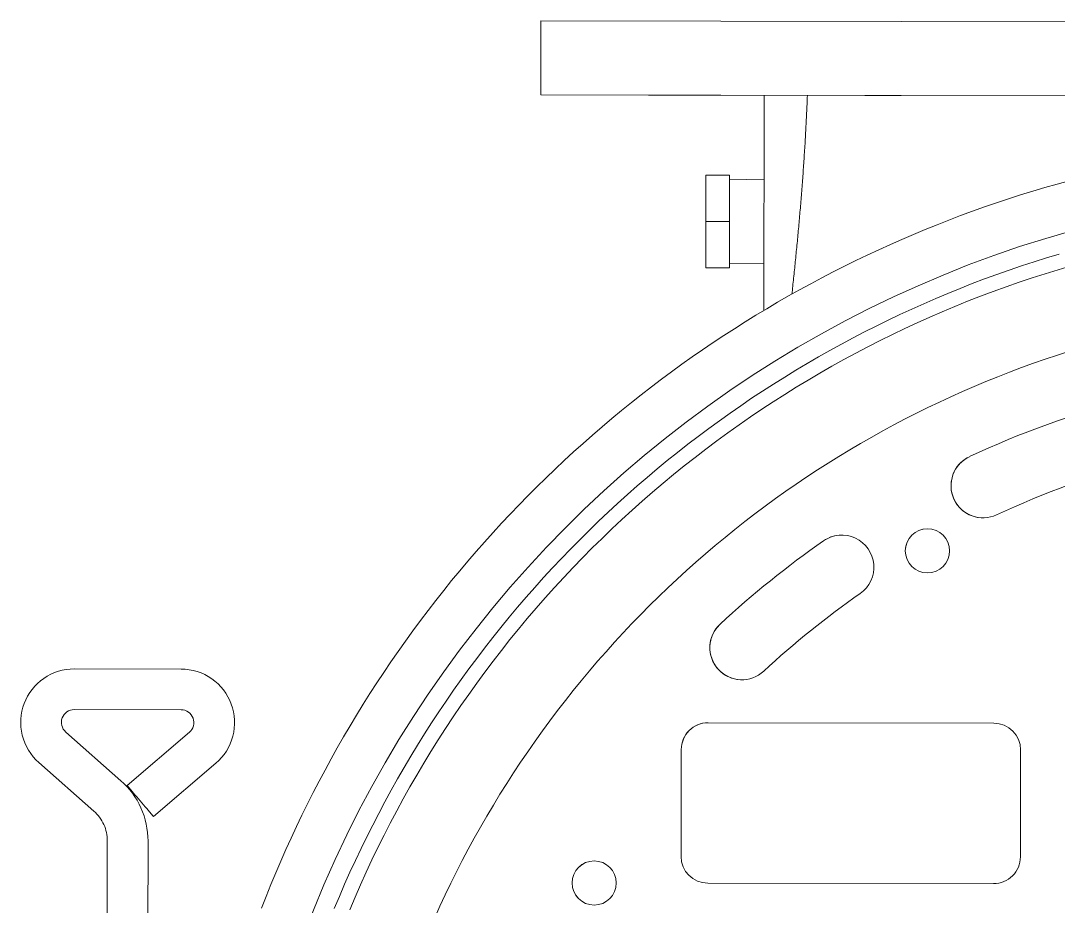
# Model space of a CAD drawing. Extents: x 766778 to 845620, y 133762 to 209800.
# Drawn here: x 783607.1 to 783853.5, y 191379.5 to 191589.8 of the extents above; entities that cross this region are included whole.
import ezdxf

# ---------------------------------------------------------------- set-up
doc = ezdxf.new("R2010")
doc.units = 0
doc.header["$MEASUREMENT"] = 0
doc.layers.get('0').update_dxf_attribs({"color": 1, "linetype": 'CONTINUOUS'})
doc.layers.add('LA-4748_SHOWN', color=2, linetype='CONTINUOUS', lineweight=53)

# ---------------------------------------------------------------- blocks, each defined once
blk = doc.blocks.new('ENGINE')
at = {"layer": 'LA-4748_SHOWN', "color": 253, "lineweight": 5}
for p, q in [((942683.58, 206273.04), (942683.68, 206290.64)), ((942736.64, 206272.76), (942736.37, 206221.66)), ((942746.84, 206271.65), (942746.86, 206272.18)), ((942746.86, 206272.18), (942746.88, 206272.71)), ((942746.72, 206269.02), (942746.74, 206269.55)), ((942746.74, 206269.55), (942746.77, 206270.07)), ((942746.77, 206270.07), (942746.79, 206270.6)), ((942746.79, 206270.6), (942746.81, 206271.13)), ((942746.81, 206271.13), (942746.84, 206271.65)), ((942746.58, 206266.4), (942746.61, 206266.93)), ((942746.61, 206266.93), (942746.64, 206267.45)), ((942746.64, 206267.45), (942746.67, 206267.97)), ((942746.67, 206267.97), (942746.69, 206268.5)), ((942746.69, 206268.5), (942746.72, 206269.02)), ((942746.47, 206264.32), (942746.5, 206264.84)), ((942746.5, 206264.84), (942746.53, 206265.36)), ((942746.53, 206265.36), (942746.56, 206265.88)), ((942746.56, 206265.88), (942746.58, 206266.4)), ((942746.31, 206261.73), (942746.35, 206262.25)), ((942746.35, 206262.25), (942746.38, 206262.76)), ((942746.38, 206262.76), (942746.41, 206263.28)), ((942746.41, 206263.28), (942746.44, 206263.8)), ((942746.44, 206263.8), (942746.47, 206264.32)), ((942746.15, 206259.15), (942746.18, 206259.67)), ((942746.18, 206259.67), (942746.21, 206260.18)), ((942746.21, 206260.18), (942746.25, 206260.7)), ((942746.25, 206260.7), (942746.28, 206261.21)), ((942746.28, 206261.21), (942746.31, 206261.73)), ((942745.97, 206256.59), (942746, 206257.1)), ((942746, 206257.1), (942746.04, 206257.61)), ((942746.04, 206257.61), (942746.08, 206258.13)), ((942746.08, 206258.13), (942746.11, 206258.64)), ((942746.11, 206258.64), (942746.15, 206259.15)), ((942745.78, 206254.04), (942745.82, 206254.55)), ((942745.82, 206254.55), (942745.86, 206255.06)), ((942745.86, 206255.06), (942745.89, 206255.57)), ((942745.89, 206255.57), (942745.93, 206256.08)), ((942745.93, 206256.08), (942745.97, 206256.59)), ((942722.62, 206231.84), (942722.74, 206253.84)), ((942728.34, 206253.81), (942722.74, 206253.84)), ((942728.22, 206231.81), (942728.34, 206253.81)), ((942736.53, 206252.64), (942728.33, 206252.86)), ((942745.58, 206251.51), (942745.62, 206252.01)), ((942745.62, 206252.01), (942745.66, 206252.52)), ((942745.66, 206252.52), (942745.7, 206253.03)), ((942745.7, 206253.03), (942745.74, 206253.53)), ((942745.74, 206253.53), (942745.78, 206254.04)), ((942809.01, 206252.21), (942806.11, 206251.42)), ((942745.42, 206249.49), (942745.46, 206249.99)), ((942745.46, 206249.99), (942745.5, 206250.5)), ((942745.5, 206250.5), (942745.54, 206251)), ((942745.54, 206251), (942745.58, 206251.51)), ((942800.32, 206249.75), (942797.44, 206248.87)), ((942803.21, 206250.6), (942800.32, 206249.75)), ((942806.11, 206251.42), (942803.21, 206250.6)), ((942745.21, 206246.98), (942745.25, 206247.48)), ((942745.25, 206247.48), (942745.29, 206247.98)), ((942745.29, 206247.98), (942745.33, 206248.48)), ((942745.33, 206248.48), (942745.38, 206248.99)), ((942745.38, 206248.99), (942745.42, 206249.49)), ((942794.57, 206247.96), (942791.71, 206247.02)), ((942797.44, 206248.87), (942794.57, 206247.96)), ((942744.98, 206244.49), (942745.03, 206244.98)), ((942745.03, 206244.98), (942745.07, 206245.48)), ((942745.07, 206245.48), (942745.12, 206245.98)), ((942745.12, 206245.98), (942745.16, 206246.48)), ((942745.16, 206246.48), (942745.21, 206246.98)), ((942786.02, 206245.05), (942783.19, 206244.02)), ((942788.86, 206246.05), (942786.02, 206245.05)), ((942791.71, 206247.02), (942788.86, 206246.05)), ((942728.28, 206242.81), (942722.68, 206242.84)), ((942744.76, 206242.01), (942744.8, 206242.5)), ((942744.8, 206242.5), (942744.85, 206243)), ((942744.85, 206243), (942744.89, 206243.49)), ((942744.89, 206243.49), (942744.94, 206243.99)), ((942744.94, 206243.99), (942744.98, 206244.49)), ((942780.38, 206242.96), (942777.57, 206241.87)), ((942783.19, 206244.02), (942780.38, 206242.96)), ((942744.52, 206239.54), (942744.57, 206240.03)), ((942744.57, 206240.03), (942744.62, 206240.52)), ((942744.62, 206240.52), (942744.66, 206241.02)), ((942744.66, 206241.02), (942744.71, 206241.51)), ((942744.71, 206241.51), (942744.76, 206242.01)), ((942744.28, 206237.09), (942744.33, 206237.58)), ((942744.33, 206237.58), (942744.38, 206238.07)), ((942744.38, 206238.07), (942744.42, 206238.56)), ((942744.42, 206238.56), (942744.47, 206239.05)), ((942744.47, 206239.05), (942744.52, 206239.54))]:
    blk.add_line(p, q, dxfattribs=at)
at = {"layer": 'LA-4748_SHOWN', "color": 252, "lineweight": 5}
for p, q in [((942683.68, 206290.64), (943083.67, 206288.54)), ((943083.58, 206270.94), (942683.58, 206273.04)), ((943044.13, 206271.15), (942709.14, 206272.91)), ((942774.78, 206240.75), (942771.99, 206239.6)), ((942777.57, 206241.87), (942774.78, 206240.75)), ((942766.47, 206237.22), (942763.72, 206235.98)), ((942769.22, 206238.43), (942766.47, 206237.22)), ((942771.99, 206239.6), (942769.22, 206238.43)), ((942744.03, 206234.65), (942744.08, 206235.13)), ((942744.08, 206235.13), (942744.13, 206235.62)), ((942744.13, 206235.62), (942744.18, 206236.11)), ((942744.18, 206236.11), (942744.23, 206236.6)), ((942744.23, 206236.6), (942744.28, 206237.09)), ((942763.72, 206235.98), (942760.99, 206234.72)), ((942806.54, 206234.82), (942803.55, 206233.93)), ((942736.43, 206232.89), (942728.23, 206232.75)), ((942743.78, 206232.22), (942743.83, 206232.71)), ((942743.83, 206232.71), (942743.88, 206233.19)), ((942743.88, 206233.19), (942743.93, 206233.68)), ((942743.93, 206233.68), (942743.98, 206234.16)), ((942743.98, 206234.16), (942744.03, 206234.65)), ((942758.27, 206233.42), (942755.57, 206232.1)), ((942760.99, 206234.72), (942758.27, 206233.42)), ((942800.58, 206233), (942797.62, 206232.04)), ((942803.55, 206233.93), (942800.58, 206233)), ((942728.22, 206231.81), (942722.62, 206231.84)), ((942743.52, 206229.81), (942743.57, 206230.29)), ((942743.57, 206230.29), (942743.63, 206230.78)), ((942743.63, 206230.78), (942743.68, 206231.26)), ((942743.68, 206231.26), (942743.73, 206231.74)), ((942743.73, 206231.74), (942743.78, 206232.22)), ((942752.88, 206230.75), (942750.2, 206229.37)), ((942755.57, 206232.1), (942752.88, 206230.75)), ((942791.73, 206230.02), (942788.8, 206228.95)), ((942794.67, 206231.05), (942791.73, 206230.02)), ((942797.62, 206232.04), (942794.67, 206231.05)), ((942800.09, 206229.17), (942803.19, 206230.16)), ((942803.19, 206230.16), (942806.3, 206231.1)), ((942806.3, 206231.1), (942809.43, 206232.02)), ((942743.21, 206226.94), (942743.26, 206227.42)), ((942743.26, 206227.42), (942743.31, 206227.9)), ((942743.31, 206227.9), (942743.37, 206228.37)), ((942743.37, 206228.37), (942743.42, 206228.85)), ((942743.42, 206228.85), (942743.47, 206229.33)), ((942743.47, 206229.33), (942743.52, 206229.81)), ((942747.54, 206227.96), (942744.89, 206226.53)), ((942750.2, 206229.37), (942747.54, 206227.96)), ((942785.89, 206227.86), (942782.99, 206226.72)), ((942788.8, 206228.95), (942785.89, 206227.86)), ((942793.92, 206227.08), (942797, 206228.14)), ((942797, 206228.14), (942800.09, 206229.17)), ((942742.26, 206225.07), (942739.65, 206223.58)), ((942744.89, 206226.53), (942742.26, 206225.07)), ((942743.05, 206225.51), (942743.1, 206225.99)), ((942743.1, 206225.99), (942743.16, 206226.46)), ((942743.16, 206226.46), (942743.21, 206226.94)), ((942780.1, 206225.56), (942777.22, 206224.36)), ((942782.99, 206226.72), (942780.1, 206225.56)), ((942787.81, 206224.84), (942790.86, 206225.98)), ((942790.86, 206225.98), (942793.92, 206227.08)), ((942739.65, 206223.58), (942737.05, 206222.06)), ((942774.36, 206223.13), (942771.52, 206221.86)), ((942777.22, 206224.36), (942774.36, 206223.13)), ((942778.75, 206221.2), (942781.76, 206222.45)), ((942781.76, 206222.45), (942784.78, 206223.66)), ((942784.78, 206223.66), (942787.81, 206224.84)), ((942734.46, 206220.51), (942731.9, 206218.94)), ((942737.05, 206222.06), (942734.46, 206220.51)), ((942768.69, 206220.57), (942765.87, 206219.24)), ((942771.52, 206221.86), (942768.69, 206220.57)), ((942775.76, 206219.92), (942778.75, 206221.2)), ((942731.9, 206218.94), (942729.35, 206217.34)), ((942763.07, 206217.87), (942760.29, 206216.48)), ((942765.87, 206219.24), (942763.07, 206217.87)), ((942769.83, 206217.24), (942772.79, 206218.59)), ((942772.79, 206218.59), (942775.76, 206219.92)), ((942726.81, 206215.71), (942724.3, 206214.06)), ((942729.35, 206217.34), (942726.81, 206215.71)), ((942757.52, 206215.05), (942754.77, 206213.59)), ((942760.29, 206216.48), (942757.52, 206215.05)), ((942763.97, 206214.41), (942766.89, 206215.84)), ((942766.89, 206215.84), (942769.83, 206217.24)), ((942724.3, 206214.06), (942721.8, 206212.38)), ((942754.77, 206213.59), (942752.03, 206212.1)), ((942758.17, 206211.44), (942761.06, 206212.94)), ((942761.06, 206212.94), (942763.97, 206214.41)), ((942719.32, 206210.67), (942716.86, 206208.94)), ((942721.8, 206212.38), (942719.32, 206210.67)), ((942749.31, 206210.58), (942746.61, 206209.03)), ((942752.03, 206212.1), (942749.31, 206210.58)), ((942755.3, 206209.91), (942758.17, 206211.44)), ((942803.18, 206209.87), (942806.05, 206210.82)), ((942806.05, 206210.82), (942808.92, 206211.74)), ((942716.86, 206208.94), (942714.42, 206207.18)), ((942746.61, 206209.03), (942743.93, 206207.44)), ((942749.62, 206206.73), (942752.45, 206208.33)), ((942752.45, 206208.33), (942755.3, 206209.91)), ((942794.66, 206206.81), (942797.49, 206207.86)), ((942797.49, 206207.86), (942800.33, 206208.89)), ((942800.33, 206208.89), (942803.18, 206209.87)), ((942711.99, 206205.39), (942709.59, 206203.58)), ((942714.42, 206207.18), (942711.99, 206205.39)), ((942741.27, 206205.83), (942738.63, 206204.18)), ((942743.93, 206207.44), (942741.27, 206205.83)), ((942746.81, 206205.09), (942749.62, 206206.73)), ((942789.05, 206204.59), (942791.85, 206205.72)), ((942791.85, 206205.72), (942794.66, 206206.81)), ((942709.59, 206203.58), (942707.2, 206201.75)), ((942738.63, 206204.18), (942736, 206202.51)), ((942741.25, 206201.7), (942744.02, 206203.41)), ((942744.02, 206203.41), (942746.81, 206205.09)), ((942783.49, 206202.24), (942786.26, 206203.44)), ((942786.26, 206203.44), (942789.05, 206204.59)), ((942707.2, 206201.75), (942704.84, 206199.89)), ((942733.4, 206200.8), (942730.81, 206199.06)), ((942736, 206202.51), (942733.4, 206200.8)), ((942738.51, 206199.96), (942741.25, 206201.7)), ((942777.99, 206199.76), (942780.73, 206201.02)), ((942780.73, 206201.02), (942783.49, 206202.24)), ((942702.49, 206198), (942700.16, 206196.09)), ((942704.84, 206199.89), (942702.49, 206198)), ((942730.81, 206199.06), (942728.25, 206197.29)), ((942733.08, 206196.37), (942735.78, 206198.18)), ((942735.78, 206198.18), (942738.51, 206199.96)), ((942772.55, 206197.14), (942775.26, 206198.46)), ((942775.26, 206198.46), (942777.99, 206199.76)), ((942700.16, 206196.09), (942697.86, 206194.15)), ((942725.71, 206195.5), (942723.18, 206193.67)), ((942728.25, 206197.29), (942725.71, 206195.5)), ((942730.39, 206194.52), (942733.08, 206196.37)), ((942767.18, 206194.39), (942769.86, 206195.78)), ((942769.86, 206195.78), (942772.55, 206197.14)), ((942697.86, 206194.15), (942695.57, 206192.2)), ((942723.18, 206193.67), (942720.68, 206191.81)), ((942727.74, 206192.64), (942730.39, 206194.52)), ((942761.88, 206191.5), (942764.52, 206192.96)), ((942764.52, 206192.96), (942767.18, 206194.39)), ((942695.57, 206192.2), (942693.31, 206190.21)), ((942720.68, 206191.81), (942718.2, 206189.93)), ((942722.49, 206188.79), (942725.1, 206190.73)), ((942725.1, 206190.73), (942727.74, 206192.64)), ((942759.25, 206190.01), (942761.88, 206191.5)), ((942691.06, 206188.21), (942688.84, 206186.17)), ((942693.31, 206190.21), (942691.06, 206188.21)), ((942715.75, 206188.01), (942713.31, 206186.07)), ((942718.2, 206189.93), (942715.75, 206188.01)), ((942719.9, 206186.82), (942722.49, 206188.79)), ((942754.06, 206186.94), (942756.65, 206188.49)), ((942756.65, 206188.49), (942759.25, 206190.01)), ((942688.84, 206186.17), (942686.64, 206184.12)), ((942713.31, 206186.07), (942710.9, 206184.1)), ((942717.34, 206184.81), (942719.9, 206186.82)), ((942751.49, 206185.35), (942754.06, 206186.94)), ((942686.64, 206184.12), (942684.46, 206182.04)), ((942710.9, 206184.1), (942708.51, 206182.11)), ((942714.8, 206182.77), (942717.34, 206184.81)), ((942746.41, 206182.09), (942748.94, 206183.73)), ((942748.94, 206183.73), (942751.49, 206185.35)), ((942684.46, 206182.04), (942682.3, 206179.94)), ((942708.51, 206182.11), (942706.15, 206180.08)), ((942709.8, 206178.61), (942712.29, 206180.7)), ((942712.29, 206180.7), (942714.8, 206182.77)), ((942743.91, 206180.41), (942746.41, 206182.09)), ((942682.3, 206179.94), (942680.17, 206177.82)), ((942706.15, 206180.08), (942703.8, 206178.03)), ((942707.34, 206176.48), (942709.8, 206178.61)), ((942738.96, 206176.95), (942741.42, 206178.69)), ((942741.42, 206178.69), (942743.91, 206180.41)), ((942678.06, 206175.68), (942675.97, 206173.51)), ((942680.17, 206177.82), (942678.06, 206175.68)), ((942701.48, 206175.95), (942699.19, 206173.84)), ((942703.8, 206178.03), (942701.48, 206175.95)), ((942704.9, 206174.32), (942707.34, 206176.48)), ((942736.51, 206175.18), (942738.96, 206176.95)), ((942675.97, 206173.51), (942673.9, 206171.32)), ((942699.19, 206173.84), (942696.92, 206171.71)), ((942702.49, 206172.13), (942704.9, 206174.32)), ((942731.69, 206171.55), (942734.09, 206173.38)), ((942734.09, 206173.38), (942736.51, 206175.18)), ((942673.9, 206171.32), (942671.86, 206169.11)), ((942696.92, 206171.71), (942694.67, 206169.55)), ((942700.11, 206169.91), (942702.49, 206172.13)), ((942729.32, 206169.69), (942731.69, 206171.55)), ((942671.86, 206169.11), (942669.84, 206166.88)), ((942694.67, 206169.55), (942692.45, 206167.37)), ((942697.76, 206167.66), (942700.11, 206169.91)), ((942726.96, 206167.8), (942729.32, 206169.69)), ((942669.84, 206166.88), (942667.84, 206164.63)), ((942692.45, 206167.37), (942690.26, 206165.16)), ((942695.43, 206165.39), (942697.76, 206167.66)), ((942722.33, 206163.94), (942724.63, 206165.88)), ((942724.63, 206165.88), (942726.96, 206167.8)), ((942667.84, 206164.63), (942665.87, 206162.35)), ((942690.26, 206165.16), (942688.09, 206162.92)), ((942693.13, 206163.09), (942695.43, 206165.39)), ((942720.04, 206161.96), (942722.33, 206163.94)), ((942665.87, 206162.35), (942663.92, 206160.06)), ((942688.09, 206162.92), (942685.95, 206160.67)), ((942690.86, 206160.75), (942693.13, 206163.09)), ((942717.78, 206159.96), (942720.04, 206161.96)), ((942663.92, 206160.06), (942662, 206157.74)), ((942683.83, 206158.38), (942681.74, 206156.07)), ((942685.95, 206160.67), (942683.83, 206158.38)), ((942686.41, 206156.01), (942688.62, 206158.39)), ((942688.62, 206158.39), (942690.86, 206160.75)), ((942715.55, 206157.93), (942717.78, 206159.96)), ((942662, 206157.74), (942660.1, 206155.41)), ((942681.74, 206156.07), (942679.68, 206153.74)), ((942684.22, 206153.59), (942686.41, 206156.01)), ((942713.34, 206155.88), (942715.55, 206157.93)), ((942660.1, 206155.41), (942658.22, 206153.05)), ((942679.68, 206153.74), (942677.64, 206151.38)), ((942682.07, 206151.15), (942684.22, 206153.59)), ((942709, 206151.68), (942711.16, 206153.79)), ((942711.16, 206153.79), (942713.34, 206155.88)), ((942658.22, 206153.05), (942656.37, 206150.68)), ((942677.64, 206151.38), (942675.63, 206149)), ((942679.94, 206148.69), (942682.07, 206151.15)), ((942706.87, 206149.55), (942709, 206151.68)), ((942656.37, 206150.68), (942654.55, 206148.28)), ((942675.63, 206149), (942673.65, 206146.6)), ((942677.85, 206146.2), (942679.94, 206148.69)), ((942704.76, 206147.38), (942706.87, 206149.55)), ((942654.55, 206148.28), (942652.75, 206145.87)), ((942673.65, 206146.6), (942671.7, 206144.17)), ((942675.79, 206143.68), (942677.85, 206146.2)), ((942702.68, 206145.2), (942704.76, 206147.38)), ((942652.75, 206145.87), (942650.98, 206143.43)), ((942671.7, 206144.17), (942669.78, 206141.72)), ((942673.76, 206141.13), (942675.79, 206143.68)), ((942700.63, 206142.98), (942702.68, 206145.2)), ((942650.98, 206143.43), (942649.23, 206140.98)), ((942669.78, 206141.72), (942667.88, 206139.25)), ((942671.76, 206138.57), (942673.76, 206141.13)), ((942698.61, 206140.74), (942700.63, 206142.98)), ((942649.23, 206140.98), (942647.51, 206138.51)), ((942667.88, 206139.25), (942666.02, 206136.76)), ((942696.61, 206138.48), (942698.61, 206140.74)), ((942566.73, 206135.83), (942567.61, 206136.22)), ((942567.61, 206136.22), (942568.52, 206136.53)), ((942568.52, 206136.53), (942569.45, 206136.78)), ((942569.45, 206136.78), (942570.39, 206136.96)), ((942570.39, 206136.96), (942571.35, 206137.06)), ((942571.35, 206137.06), (942572.31, 206137.09)), ((942572.31, 206137.09), (942597.69, 206136.96)), ((942597.69, 206136.96), (942598.65, 206136.92)), ((942598.65, 206136.92), (942599.61, 206136.81)), ((942599.61, 206136.81), (942600.56, 206136.62)), ((942600.56, 206136.62), (942601.49, 206136.36)), ((942601.49, 206136.36), (942602.4, 206136.03)), ((942647.51, 206138.51), (942645.82, 206136.02)), ((942666.02, 206136.76), (942664.18, 206134.24)), ((942669.79, 206135.97), (942671.76, 206138.57)), ((942692.7, 206133.88), (942694.64, 206136.2)), ((942694.64, 206136.2), (942696.61, 206138.48)), ((942563.57, 206133.67), (942564.3, 206134.3)), ((942564.3, 206134.3), (942565.07, 206134.87)), ((942565.07, 206134.87), (942565.88, 206135.39)), ((942565.88, 206135.39), (942566.73, 206135.83)), ((942602.4, 206136.03), (942603.28, 206135.64)), ((942603.28, 206135.64), (942604.13, 206135.17)), ((942604.13, 206135.17), (942604.94, 206134.65)), ((942604.94, 206134.65), (942605.7, 206134.06)), ((942605.7, 206134.06), (942606.43, 206133.42)), ((942645.82, 206136.02), (942644.15, 206133.52)), ((942664.18, 206134.24), (942662.37, 206131.71)), ((942667.86, 206133.36), (942669.79, 206135.97)), ((942690.79, 206131.55), (942692.7, 206133.88)), ((942561.2, 206130.67), (942561.71, 206131.49)), ((942561.71, 206131.49), (942562.27, 206132.26)), ((942562.27, 206132.26), (942562.9, 206132.99)), ((942562.9, 206132.99), (942563.57, 206133.67)), ((942606.43, 206133.42), (942607.1, 206132.72)), ((942607.1, 206132.72), (942607.71, 206131.98)), ((942607.71, 206131.98), (942608.27, 206131.19)), ((942644.15, 206133.52), (942642.51, 206130.99)), ((942662.37, 206131.71), (942660.59, 206129.15)), ((942665.95, 206130.72), (942667.86, 206133.36)), ((942688.91, 206129.19), (942690.79, 206131.55)), ((942560.07, 206128.03), (942560.38, 206128.93)), ((942560.38, 206128.93), (942560.76, 206129.82)), ((942560.76, 206129.82), (942561.2, 206130.67)), ((942608.27, 206131.19), (942608.76, 206130.36)), ((942608.76, 206130.36), (942609.19, 206129.49)), ((942609.19, 206129.49), (942609.56, 206128.6)), ((942642.51, 206130.99), (942640.89, 206128.45)), ((942660.59, 206129.15), (942658.84, 206126.58)), ((942664.08, 206128.05), (942665.95, 206130.72)), ((942687.05, 206126.81), (942688.91, 206129.19)), ((942559.66, 206126.15), (942559.83, 206127.1)), ((942559.83, 206127.1), (942560.07, 206128.03)), ((942569.85, 206126.28), (942570.16, 206126.62)), ((942570.16, 206126.62), (942570.52, 206126.91)), ((942570.52, 206126.91), (942570.92, 206127.14)), ((942570.92, 206127.14), (942571.35, 206127.31)), ((942571.35, 206127.31), (942571.8, 206127.41)), ((942571.8, 206127.41), (942572.26, 206127.44)), ((942572.26, 206127.44), (942597.64, 206127.31)), ((942597.64, 206127.31), (942598.1, 206127.27)), ((942598.1, 206127.27), (942598.55, 206127.17)), ((942598.55, 206127.17), (942598.98, 206126.99)), ((942598.98, 206126.99), (942599.38, 206126.76)), ((942599.38, 206126.76), (942599.73, 206126.46)), ((942599.73, 206126.46), (942600.04, 206126.12)), ((942609.56, 206128.6), (942609.85, 206127.68)), ((942609.85, 206127.68), (942610.08, 206126.74)), ((942610.08, 206126.74), (942610.23, 206125.79)), ((942640.89, 206128.45), (942639.31, 206125.89)), ((942658.84, 206126.58), (942657.12, 206123.98)), ((942662.25, 206125.37), (942664.08, 206128.05)), ((942685.23, 206124.4), (942687.05, 206126.81)), ((942559.54, 206124.24), (942559.57, 206125.2)), ((942559.59, 206123.28), (942559.54, 206124.24)), ((942559.57, 206125.2), (942559.66, 206126.15)), ((942569.2, 206124.58), (942569.26, 206125.04)), ((942569.21, 206124.12), (942569.2, 206124.58)), ((942569.28, 206123.67), (942569.21, 206124.12)), ((942569.26, 206125.04), (942569.4, 206125.48)), ((942569.4, 206125.48), (942569.59, 206125.9)), ((942569.59, 206125.9), (942569.85, 206126.28)), ((942600.04, 206126.12), (942600.3, 206125.73)), ((942600.3, 206125.73), (942600.49, 206125.3)), ((942600.49, 206125.3), (942600.61, 206124.86)), ((942600.65, 206123.94), (942600.57, 206123.48)), ((942600.61, 206124.86), (942600.67, 206124.4)), ((942600.67, 206124.4), (942600.65, 206123.94)), ((942610.23, 206125.79), (942610.31, 206124.82)), ((942610.31, 206124.82), (942610.32, 206123.86)), ((942639.31, 206125.89), (942637.75, 206123.32)), ((942657.12, 206123.98), (942655.44, 206121.36)), ((942660.44, 206122.66), (942662.25, 206125.37)), ((942683.43, 206121.98), (942685.23, 206124.4)), ((942559.71, 206122.32), (942559.59, 206123.28)), ((942559.9, 206121.38), (942559.71, 206122.32)), ((942569.42, 206123.23), (942569.28, 206123.67)), ((942569.63, 206122.82), (942569.42, 206123.23)), ((942569.9, 206122.45), (942569.63, 206122.82)), ((942570.22, 206122.11), (942569.9, 206122.45)), ((942583.27, 206110.51), (942570.22, 206122.11)), ((942599.59, 206121.94), (942584.73, 206109.37)), ((942599.92, 206122.26), (942599.59, 206121.94)), ((942600.2, 206122.63), (942599.92, 206122.26)), ((942600.41, 206123.04), (942600.2, 206122.63)), ((942600.57, 206123.48), (942600.41, 206123.04)), ((942610.11, 206121.94), (942609.89, 206121)), ((942610.25, 206122.89), (942610.11, 206121.94)), ((942610.32, 206123.86), (942610.25, 206122.89)), ((942637.75, 206123.32), (942636.21, 206120.73)), ((942658.67, 206119.93), (942660.44, 206122.66)), ((942681.67, 206119.53), (942683.43, 206121.98)), ((942722.77, 206123.78), (942790.67, 206123.44)), ((942560.17, 206120.46), (942559.9, 206121.38)), ((942560.5, 206119.56), (942560.17, 206120.46)), ((942560.9, 206118.68), (942560.5, 206119.56)), ((942609.26, 206119.17), (942608.84, 206118.3)), ((942609.61, 206120.07), (942609.26, 206119.17)), ((942609.89, 206121), (942609.61, 206120.07)), ((942636.21, 206120.73), (942634.7, 206118.12)), ((942655.44, 206121.36), (942653.78, 206118.73)), ((942656.93, 206117.17), (942658.67, 206119.93)), ((942679.93, 206117.06), (942681.67, 206119.53)), ((942561.36, 206117.84), (942560.9, 206118.68)), ((942561.89, 206117.04), (942561.36, 206117.84)), ((942562.47, 206116.28), (942561.89, 206117.04)), ((942607.8, 206116.67), (942607.2, 206115.92)), ((942608.35, 206117.47), (942607.8, 206116.67)), ((942608.84, 206118.3), (942608.35, 206117.47)), ((942634.7, 206118.12), (942633.23, 206115.5)), ((942653.78, 206118.73), (942652.15, 206116.07)), ((942655.23, 206114.4), (942656.93, 206117.17)), ((942678.23, 206114.57), (942679.93, 206117.06)), ((942716.39, 206117.46), (942716.26, 206092.06)), ((942796.86, 206091.66), (942796.98, 206117.06)), ((942563.11, 206115.56), (942562.47, 206116.28)), ((942563.81, 206114.9), (942563.11, 206115.56)), ((942576.86, 206103.3), (942563.81, 206114.9)), ((942605.82, 206114.57), (942590.96, 206102)), ((942606.53, 206115.22), (942605.82, 206114.57)), ((942607.2, 206115.92), (942606.53, 206115.22)), ((942633.23, 206115.5), (942631.77, 206112.86)), ((942652.15, 206116.07), (942650.55, 206113.4)), ((942653.56, 206111.61), (942655.23, 206114.4)), ((942676.56, 206112.06), (942678.23, 206114.57)), ((942631.77, 206112.86), (942630.35, 206110.21)), ((942650.55, 206113.4), (942648.99, 206110.71)), ((942651.93, 206108.79), (942653.56, 206111.61)), ((942674.91, 206109.53), (942676.56, 206112.06)), ((942584.01, 206109.82), (942583.27, 206110.51)), ((942584.71, 206109.09), (942584.01, 206109.82)), ((942585.37, 206108.33), (942584.71, 206109.09)), ((942630.35, 206110.21), (942628.96, 206107.54)), ((942648.99, 206110.71), (942647.45, 206108)), ((942673.3, 206106.97), (942674.91, 206109.53)), ((942585.99, 206107.53), (942585.37, 206108.33)), ((942586.56, 206106.7), (942585.99, 206107.53)), ((942587.09, 206105.84), (942586.56, 206106.7)), ((942628.96, 206107.54), (942627.59, 206104.86)), ((942647.45, 206108), (942645.95, 206105.27)), ((942650.32, 206105.96), (942651.93, 206108.79)), ((942671.72, 206104.4), (942673.3, 206106.97)), ((942587.58, 206104.95), (942587.09, 206105.84)), ((942588.01, 206104.04), (942587.58, 206104.95)), ((942627.59, 206104.86), (942626.25, 206102.17)), ((942645.95, 206105.27), (942644.48, 206102.52)), ((942648.76, 206103.11), (942650.32, 206105.96)), ((942670.18, 206101.81), (942671.72, 206104.4)), ((942577.22, 206102.96), (942576.86, 206103.3)), ((942577.57, 206102.6), (942577.22, 206102.96)), ((942577.89, 206102.22), (942577.57, 206102.6)), ((942578.2, 206101.83), (942577.89, 206102.22)), ((942578.48, 206101.42), (942578.2, 206101.83)), ((942588.4, 206103.1), (942588.01, 206104.04)), ((942588.74, 206102.15), (942588.4, 206103.1)), ((942589.02, 206101.18), (942588.74, 206102.15)), ((942626.25, 206102.17), (942624.94, 206099.46)), ((942644.48, 206102.52), (942643.04, 206099.76)), ((942647.23, 206100.23), (942648.76, 206103.11)), ((942668.66, 206099.2), (942670.18, 206101.81)), ((942578.75, 206100.99), (942578.48, 206101.42)), ((942578.98, 206100.55), (942578.75, 206100.99)), ((942579.2, 206100.1), (942578.98, 206100.55)), ((942579.39, 206099.64), (942579.2, 206100.1)), ((942579.56, 206099.17), (942579.39, 206099.64)), ((942589.26, 206100.19), (942589.02, 206101.18)), ((942589.44, 206099.2), (942589.26, 206100.19)), ((942624.94, 206099.46), (942623.66, 206096.73)), ((942643.04, 206099.76), (942641.63, 206096.99)), ((942645.73, 206097.34), (942647.23, 206100.23)), ((942579.7, 206098.69), (942579.56, 206099.17)), ((942579.81, 206098.21), (942579.7, 206098.69)), ((942579.9, 206097.72), (942579.81, 206098.21)), ((942579.97, 206097.22), (942579.9, 206097.72)), ((942580, 206096.73), (942579.97, 206097.22)), ((942589.57, 206098.2), (942589.44, 206099.2)), ((942589.64, 206097.19), (942589.57, 206098.2)), ((942589.67, 206096.18), (942589.64, 206097.19)), ((942641.63, 206096.99), (942640.25, 206094.19)), ((942644.27, 206094.43), (942645.73, 206097.34)), ((942667.17, 206096.57), (942668.66, 206099.2)), ((942579.55, 206004.91), (942580.01, 206096.23)), ((942580.01, 206096.23), (942580, 206096.73)), ((942589.22, 206007.13), (942589.67, 206096.18)), ((942623.66, 206096.73), (942622.41, 206093.99)), ((942642.85, 206091.51), (942644.27, 206094.43)), ((942665.72, 206093.93), (942667.17, 206096.57)), ((942622.41, 206093.99), (942621.18, 206091.24)), ((942640.25, 206094.19), (942638.91, 206091.38)), ((942664.3, 206091.27), (942665.72, 206093.93)), ((942621.18, 206091.24), (942619.99, 206088.48)), ((942638.91, 206091.38), (942637.6, 206088.56)), ((942641.46, 206088.56), (942642.85, 206091.51)), ((942662.92, 206088.59), (942664.3, 206091.27)), ((942619.99, 206088.48), (942618.83, 206085.7)), ((942637.6, 206088.56), (942636.32, 206085.72)), ((942640.1, 206085.6), (942641.46, 206088.56)), ((942661.56, 206085.89), (942662.92, 206088.59)), ((942618.83, 206085.7), (942617.69, 206082.92)), ((942636.32, 206085.72), (942635.08, 206082.86)), ((942638.79, 206082.63), (942640.1, 206085.6)), ((942660.24, 206083.17), (942661.56, 206085.89)), ((942790.47, 206085.34), (942722.58, 206085.68)), ((942617.69, 206082.92), (942616.58, 206080.12)), ((942635.08, 206082.86), (942633.86, 206079.99)), ((942637.51, 206079.64), (942638.79, 206082.63)), ((942658.95, 206080.45), (942660.24, 206083.17)), ((942657.7, 206077.7), (942658.95, 206080.45))]:
    blk.add_line(p, q, dxfattribs=at)
for centre in [(942775.02, 206164.44), (942695.6, 206085.82)]:
    blk.add_circle(centre, 5.25, dxfattribs=at)
for centre, radius, start, end in [((942788.29, 206179.84), 7.62, 114.7968, 269.7157), ((942788.29, 206179.84), 7.62, 114.7968, 294.7968), ((942754.68, 206160.62), 7.62, 89.7161, 124.7315), ((942754.68, 206160.62), 7.62, 304.7315, 124.7315), ((942775.02, 206164.44), 5.25, 89.7162, 269.7156), ((942882.03, 205976.93), 231.14, 124.7315, 132.5506), ((942882.03, 205976.93), 215.9, 124.7315, 132.5506), ((942730.88, 206141.59), 7.62, 132.5506, 269.7157), ((942730.88, 206141.59), 7.62, 132.5506, 312.5506), ((942722.74, 206117.43), 6.35, 89.7159, 179.7114), ((942722.74, 206117.43), 6.35, 89.7114, 179.7114), ((942790.63, 206117.09), 6.35, 359.7114, 89.7114), ((942722.61, 206092.03), 6.35, 179.7114, 269.7114), ((942695.6, 206085.82), 5.25, 89.7162, 269.7156), ((942790.51, 206091.69), 6.35, 269.7114, 359.7114), ((942790.51, 206091.69), 6.35, 269.7114, 269.7156)]:
    blk.add_arc(centre, radius, start, end, dxfattribs=at)
for centre, major_axis, ratio, start_param, end_param in [((942882.03, 205976.93), (22.43, -272.2), 1, 4.712389, 10.821041), ((942882.03, 205976.93), (-19.85, 230.29), 1, 0, 0.346788), ((942882.03, 205976.93), (-19.85, 230.29), 1, 0, 0.346788), ((942882.03, 205976.93), (-18.54, 215.1), 1, 0, 0.346788), ((942587.84, 206105.69), (3.12, -3.69), 0.000034, 3.141489, 6.283082)]:
    blk.add_ellipse(centre, major_axis=major_axis, ratio=ratio, start_param=start_param, end_param=end_param, dxfattribs=at)

msp = doc.modelspace()

# ---------------------------------------------------------------- block references
at = {"color": 7, "linetype": 'Continuous', "rotation": 0.1984573570547499}
msp.add_blockref('ENGINE', (-158232.80366, -17964.77499), dxfattribs=at)

doc.saveas('drawing.dxf')
